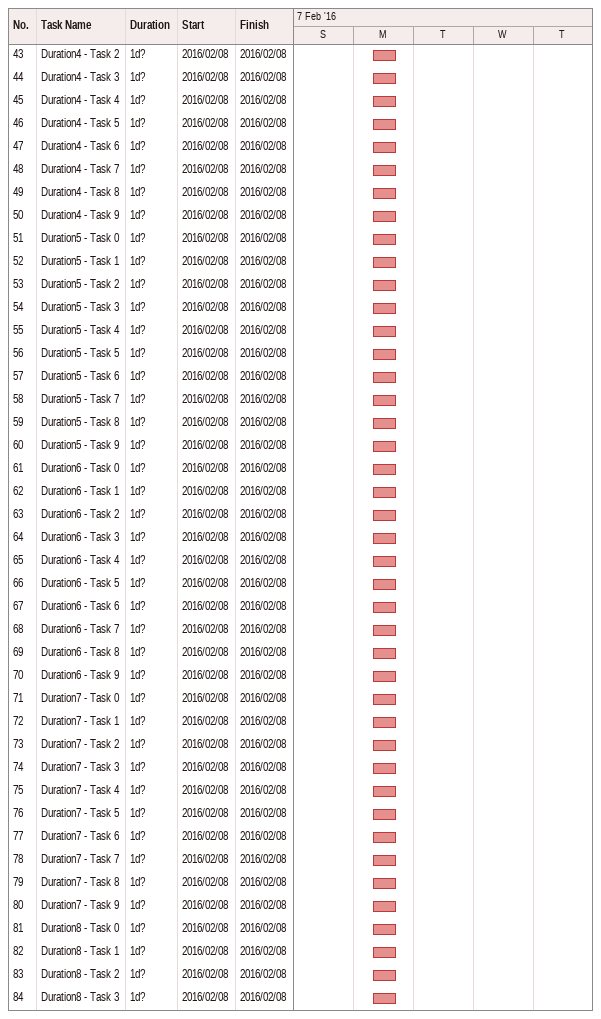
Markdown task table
| ID | Task | Duration | Start | Finish |
|---|---|---|---|---|
| 43 | Duration4 - Task 2 | 1d? | 2016-02-08 | 2016-02-08 |
| 44 | Duration4 - Task 3 | 1d? | 2016-02-08 | 2016-02-08 |
| 45 | Duration4 - Task 4 | 1d? | 2016-02-08 | 2016-02-08 |
| 46 | Duration4 - Task 5 | 1d? | 2016-02-08 | 2016-02-08 |
| 47 | Duration4 - Task 6 | 1d? | 2016-02-08 | 2016-02-08 |
| 48 | Duration4 - Task 7 | 1d? | 2016-02-08 | 2016-02-08 |
| 49 | Duration4 - Task 8 | 1d? | 2016-02-08 | 2016-02-08 |
| 50 | Duration4 - Task 9 | 1d? | 2016-02-08 | 2016-02-08 |
| 51 | Duration5 - Task 0 | 1d? | 2016-02-08 | 2016-02-08 |
| 52 | Duration5 - Task 1 | 1d? | 2016-02-08 | 2016-02-08 |
| 53 | Duration5 - Task 2 | 1d? | 2016-02-08 | 2016-02-08 |
| 54 | Duration5 - Task 3 | 1d? | 2016-02-08 | 2016-02-08 |
| 55 | Duration5 - Task 4 | 1d? | 2016-02-08 | 2016-02-08 |
| 56 | Duration5 - Task 5 | 1d? | 2016-02-08 | 2016-02-08 |
| 57 | Duration5 - Task 6 | 1d? | 2016-02-08 | 2016-02-08 |
| 58 | Duration5 - Task 7 | 1d? | 2016-02-08 | 2016-02-08 |
| 59 | Duration5 - Task 8 | 1d? | 2016-02-08 | 2016-02-08 |
| 60 | Duration5 - Task 9 | 1d? | 2016-02-08 | 2016-02-08 |
| 61 | Duration6 - Task 0 | 1d? | 2016-02-08 | 2016-02-08 |
| 62 | Duration6 - Task 1 | 1d? | 2016-02-08 | 2016-02-08 |
| 63 | Duration6 - Task 2 | 1d? | 2016-02-08 | 2016-02-08 |
| 64 | Duration6 - Task 3 | 1d? | 2016-02-08 | 2016-02-08 |
| 65 | Duration6 - Task 4 | 1d? | 2016-02-08 | 2016-02-08 |
| 66 | Duration6 - Task 5 | 1d? | 2016-02-08 | 2016-02-08 |
| 67 | Duration6 - Task 6 | 1d? | 2016-02-08 | 2016-02-08 |
| 68 | Duration6 - Task 7 | 1d? | 2016-02-08 | 2016-02-08 |
| 69 | Duration6 - Task 8 | 1d? | 2016-02-08 | 2016-02-08 |
| 70 | Duration6 - Task 9 | 1d? | 2016-02-08 | 2016-02-08 |
| 71 | Duration7 - Task 0 | 1d? | 2016-02-08 | 2016-02-08 |
| 72 | Duration7 - Task 1 | 1d? | 2016-02-08 | 2016-02-08 |
| 73 | Duration7 - Task 2 | 1d? | 2016-02-08 | 2016-02-08 |
| 74 | Duration7 - Task 3 | 1d? | 2016-02-08 | 2016-02-08 |
| 75 | Duration7 - Task 4 | 1d? | 2016-02-08 | 2016-02-08 |
| 76 | Duration7 - Task 5 | 1d? | 2016-02-08 | 2016-02-08 |
| 77 | Duration7 - Task 6 | 1d? | 2016-02-08 | 2016-02-08 |
| 78 | Duration7 - Task 7 | 1d? | 2016-02-08 | 2016-02-08 |
| 79 | Duration7 - Task 8 | 1d? | 2016-02-08 | 2016-02-08 |
| 80 | Duration7 - Task 9 | 1d? | 2016-02-08 | 2016-02-08 |
| 81 | Duration8 - Task 0 | 1d? | 2016-02-08 | 2016-02-08 |
| 82 | Duration8 - Task 1 | 1d? | 2016-02-08 | 2016-02-08 |
| 83 | Duration8 - Task 2 | 1d? | 2016-02-08 | 2016-02-08 |
| 84 | Duration8 - Task 3 | 1d? | 2016-02-08 | 2016-02-08 |
